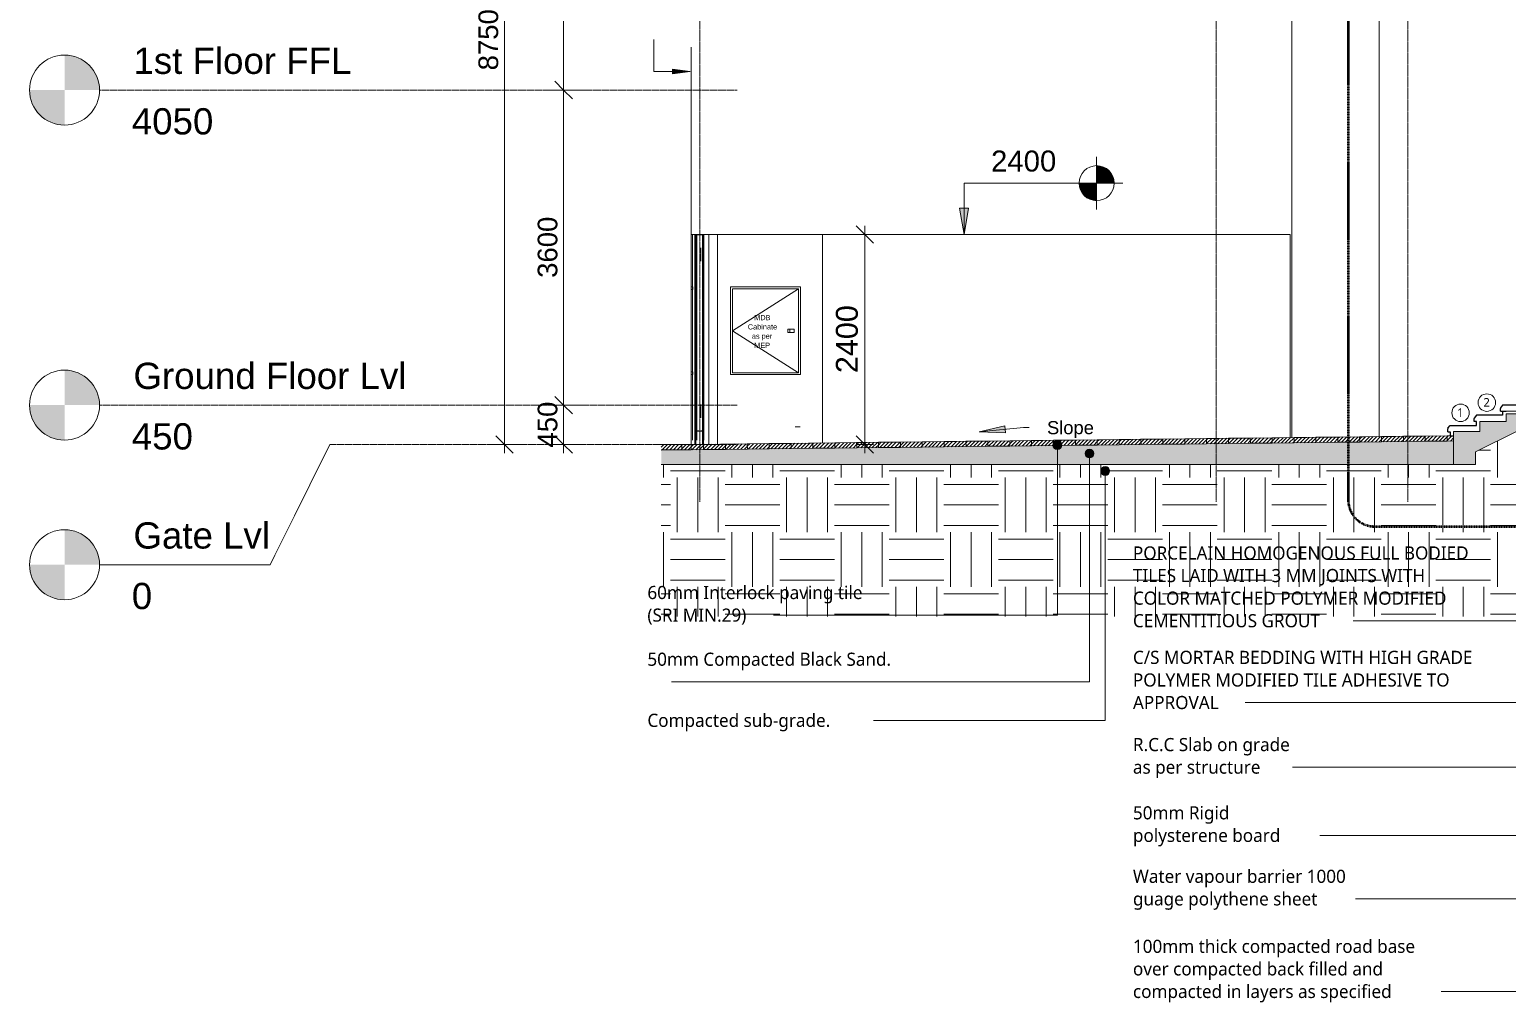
# Model space of a CAD drawing. Header units: millimetres. Extents: x -25665 to 60211, y -6376 to 13478.
# Drawn here: x -25641 to -8748, y -6376 to 4741 of the extents above; entities that cross this region are included whole.
import ezdxf

# ---------------------------------------------------------------- set-up
doc = ezdxf.new("R2010")
doc.units = ezdxf.units.MM
for name, pattern in [('Callout Boundary', [2.38125, 1.190625, -1.190625]), ('Centre', [31.75, 6.35, -4.75, 15.9, -4.75]), ('Grid Line', [22.225, 12.7, -3.175, 3.175, -3.175]), ('Hidden', [7.14375, 4.7625, -2.38125])]:
    doc.linetypes.add(name, pattern=pattern)
for name, color, linetype, lineweight in [('A-ANNO-DIMS', 211, 'Continuous', 9), ('A-ANNO-DIMS-100', 211, 'Continuous', 9), ('A-ANNO-NOTE', 131, 'Continuous', 9), ('A-ANNO-SYMB', 150, 'Continuous', 9), ('A-DETL-GENF', 92, 'Continuous', 9), ('A-DETL-HDLN', 90, 'Hidden', 9), ('A-DETL-THIN', 151, 'Continuous', 9), ('A-DOOR', 31, 'Continuous', 9), ('A-FLOR-LEVL', 51, 'Continuous', 9), ('A-GENM', 13, 'Continuous', 9), ('A-WALL', 113, 'Continuous', 9), ('G-ANNO-DIMS', 111, 'Continuous', 9), ('G-ANNO-TEXT', 231, 'Continuous', 9), ('Q-CASE', 31, 'Continuous', 9), ('S-COLS', 52, 'Hidden', 9), ('S-GRID', 1, 'Continuous', 9), ('S-STRS', 31, 'Continuous', 9)]:
    doc.layers.add(name, color=color, linetype=linetype, lineweight=lineweight)
doc.styles.add('Arial', font='arial.ttf', dxfattribs={"height": 300})
doc.styles.add('Arial_2', font='arial.ttf', dxfattribs={"height": 240})
doc.styles.add('Arial_3', font='arial.ttf', dxfattribs={"height": 225})
doc.styles.add('Arial_4', font='arial.ttf', dxfattribs={"height": 150})
doc.styles.add('Arial_7', font='arial.ttf', dxfattribs={"height": 250})
doc.styles.add('Arial_8', font='arial.ttf', dxfattribs={"height": 60})
doc.styles.add('Lucida Sans Unicode_1', font='l_10646.ttf', dxfattribs={"height": 100})
doc.styles.add('Lucida Sans Unicode_2', font='l_10646.ttf', dxfattribs={"height": 150})
doc.dimstyles.new('25', dxfattribs={"dimscale": 304.8, "dimtxt": 255.06485, "dimasz": 0.656168, "dimexe": 0.328084, "dimexo": 0.0625, "dimgap": 0.016404, "dimtad": 1, "dimdec": 0, "dimzin": 0, "dimdsep": 46, "dimtxsty": 'Arial_7', "dimblk1": 'OBLIQUE', "dimblk2": 'OBLIQUE', "dimsah": 1, "dimcen": 0.09, "dimdle": 0.328084, "dimazin": 0, "dimtfac": 1, "dimtdec": 4, "dimtix": 1, "dimtmove": 0, "dimatfit": 3, "dimfxl": 0.328084, "dimfxlon": 1, "dimtvp": 1, "dimtolj": 1, "dimtzin": 0, "dimarcsym": 2})
doc.dimstyles.new('Ele-dim-100', dxfattribs={"dimscale": 304.8, "dimtxt": 229.558365, "dimasz": 0.656168, "dimexe": 0.492126, "dimexo": 0.0625, "dimgap": 0.016404, "dimtad": 1, "dimdec": 0, "dimrnd": 5, "dimzin": 0, "dimdsep": 46, "dimtxsty": 'Arial_3', "dimblk1": 'OBLIQUE', "dimblk2": 'OBLIQUE', "dimsah": 1, "dimcen": 0.09, "dimdle": 0.328084, "dimazin": 0, "dimtfac": 1, "dimtdec": 4, "dimtix": 1, "dimtmove": 0, "dimatfit": 3, "dimfxl": 0.787402, "dimfxlon": 1, "dimtvp": 1, "dimtolj": 1, "dimtzin": 0, "dimarcsym": 2})
doc.dimstyles.new('Ele-dim-100_1', dxfattribs={"dimscale": 304.8, "dimtxt": 229.558365, "dimasz": 0.656168, "dimexe": 0.492126, "dimexo": 0.0625, "dimgap": 0.016404, "dimtad": 1, "dimdec": 0, "dimrnd": 5, "dimzin": 0, "dimdsep": 46, "dimtxsty": 'Arial_3', "dimblk1": 'OBLIQUE', "dimblk2": 'OBLIQUE', "dimsah": 1, "dimcen": 0.09, "dimdle": 0.328084, "dimazin": 0, "dimtfac": 1, "dimtdec": 4, "dimtix": 1, "dimtmove": 2, "dimatfit": 3, "dimfxl": 0.787402, "dimfxlon": 1, "dimtvp": 1, "dimtolj": 1, "dimtzin": 0, "dimarcsym": 2})
pattern_1 = [(45, (-2066.66, 4700), (-21.213203, 21.213203), [])]

# ---------------------------------------------------------------- blocks, each defined once
blk = doc.blocks.new('Generic Models 1 - Generic Models 1-685400-Section - A')
at = {"layer": 'A-GENM'}
for p in [(-10213, 90), (-10013, 8750)]:
    blk.add_line(p, (-10213, 8750), dxfattribs=at)
blk = doc.blocks.new('Double_Gate_14354 - 12_ W x 7_ H-1332395-Section - A')
at = {"layer": 'A-DOOR'}
h = blk.add_hatch(dxfattribs=at)
h.set_pattern_fill('FP_5', color=256, style=0, pattern_type=2)
h.set_pattern_definition([(45, (-2066.66, 4700), (-247.4874, 247.4874), []), (45, (-2066.66, 5075), (-247.4874, 247.4874), [])])
h.paths.add_polyline_path([(-17945, 152), (-17936, 152), (-17937, 228), (-17941, 225), (-17942, 158), (-17945, 157), (-18009, 157), (-18011, 152), (-17977, 152)])
h.paths.add_polyline_path([(-17936, 2324), (-17937, 2400), (-18012, 2399), (-18008, 2395), (-17942, 2394), (-17941, 2391), (-17940, 2327), (-17937, 2324)])
for p, q in [((-18065, 2400), (-18062, 2400)), ((-18065, 2400), (-18065, 50)), ((-18062, 50), (-18062, 2400)), ((-17969, 2248), (-17969, 2095)), ((-17943, 2095), (-17943, 2248)), ((-17941, 2328), (-17941, 225)), ((-17937, 2324), (-17936, 2324)), ((-17969, 457), (-17969, 305)), ((-17943, 305), (-17943, 457)), ((-17937, 229), (-17936, 229)), ((-18062, 50), (-18065, 50))]:
    blk.add_line(p, q, dxfattribs=at)
at = {"layer": 'A-DOOR', "lineweight": 18}
for p, q in [((-18015, 50), (-18015, 2400)), ((-18012, 2400), (-18015, 2400)), ((-18012, 50), (-18012, 2400)), ((-17936, 2400), (-18012, 2400)), ((-18012, 2399), (-18012, 2400)), ((-18008, 2395), (-17945, 2395)), ((-17941, 2328), (-17941, 2391)), ((-17936, 50), (-17936, 2400)), ((-17933, 2400), (-17936, 2400)), ((-17936, 2400), (-17936, 2324)), ((-17933, 50), (-17933, 2400)), ((-17937, 2324), (-17936, 2324)), ((-17941, 225), (-17941, 161)), ((-17937, 229), (-17936, 229)), ((-17936, 152), (-17936, 229)), ((-18015, 50), (-18012, 50)), ((-18012, 153), (-18012, 152)), ((-17936, 152), (-18012, 152)), ((-18008, 157), (-17945, 157)), ((-17936, 50), (-17933, 50))]:
    blk.add_line(p, q, dxfattribs=at)
for centre, start, end in [((-18008, 2399), 180, 270), ((-17945, 2391), 0, 90), ((-17937, 2328), 180, 270), ((-17937, 225), 90, 180), ((-18008, 153), 90, 180), ((-17945, 161), 270, 360)]:
    blk.add_arc(centre, 3.97, start, end, dxfattribs=at)
at = {"layer": 'A-DOOR'}
for points in [[(-18012, 2399), (-18012, 2399), (-18012, 2398), (-18012, 2398), (-18012, 2397), (-18012, 2397), (-18011, 2397), (-18011, 2396), (-18011, 2396), (-18011, 2396), (-18010, 2396), (-18010, 2396), (-18009, 2395), (-18009, 2395), (-18008, 2395)], [(-17941, 2328), (-17941, 2327), (-17941, 2327), (-17941, 2326), (-17940, 2326), (-17940, 2326), (-17940, 2325), (-17940, 2325), (-17939, 2325), (-17939, 2325), (-17939, 2324), (-17938, 2324), (-17938, 2324), (-17937, 2324), (-17937, 2324)], [(-17941, 225), (-17941, 225), (-17941, 225), (-17941, 226), (-17940, 227), (-17940, 227), (-17940, 227), (-17940, 227), (-17939, 228), (-17939, 228), (-17939, 228), (-17938, 228), (-17938, 229), (-17937, 229), (-17937, 229)], [(-18012, 153), (-18012, 154), (-18012, 154), (-18012, 155), (-18012, 155), (-18012, 155), (-18011, 156), (-18011, 156), (-18011, 156), (-18011, 156), (-18010, 157), (-18010, 157), (-18009, 157), (-18009, 157), (-18008, 157)]]:
    blk.add_open_spline(points, degree=3, knots=[0, 0, 0, 0, 0.166667, 0.25, 0.333333, 0.375, 0.416667, 0.5, 0.541667, 0.583333, 0.666667, 0.75, 0.833333, 1, 1, 1, 1], dxfattribs=at)
at = {"layer": 'S-COLS', "linetype": 'Continuous'}
for p, q in [((-18038, 2400), (-18015, 2400)), ((-18038, 2400), (-18038, 0)), ((-17937, 152), (-17937, 2))]:
    blk.add_line(p, q, dxfattribs=at)
at = {"layer": 'S-COLS'}
for p, q in [((-18027, 2400), (-18027, 1)), ((-18027, 2400), (-18027, 1)), ((-17949, 1), (-17949, 2400)), ((-17949, 1), (-17949, 152))]:
    blk.add_line(p, q, dxfattribs=at)
blk = doc.blocks.new('mdb - mdb-1660036-Section - A')
at = {"layer": 'Q-CASE'}
for p, q in [((-17628, 1800), (-16828, 1800)), ((-17628, 800), (-17628, 1800)), ((-16851, 1780), (-17608, 1300)), ((-17608, 1780), (-17608, 820)), ((-16851, 1780), (-17608, 1780)), ((-16851, 820), (-16851, 1780)), ((-16828, 1800), (-16828, 800)), ((-16851, 820), (-17608, 1300)), ((-16975, 1316), (-16975, 1279)), ((-16900, 1316), (-16975, 1316)), ((-16975, 1279), (-16900, 1279)), ((-16950, 1316), (-16950, 1279)), ((-16900, 1279), (-16900, 1316)), ((-16828, 800), (-17628, 800)), ((-17608, 820), (-16851, 820)), ((-16890, 200), (-16833, 200))]:
    blk.add_line(p, q, dxfattribs=at)
blk = doc.blocks.new('ONU - ONU-1657418-Section - A')
at = {"layer": 'Q-CASE'}
for p, q in [((-18078, 1770), (-18078, 1800)), ((-18078, 800), (-18078, 830))]:
    blk.add_line(p, q, dxfattribs=at)
blk = doc.blocks.new('Level - Standard-24867-Section - A')
at = {"layer": 'A-FLOR-LEVL'}
h = blk.add_hatch(color=256, dxfattribs=at)
edge = h.paths.add_edge_path()
edge.add_line((-25241, -1374), (-24841, -1374))
edge.add_arc((-25241, -1374), 400, 0, 90)
edge.add_line((-25241, -974), (-25241, -1374))
h = blk.add_hatch(color=256, dxfattribs=at)
edge = h.paths.add_edge_path()
edge.add_line((-25241, -1774), (-25241, -1374))
edge.add_line((-25241, -1374), (-25641, -1374))
edge.add_arc((-25241, -1374), 400, 180, 270)
blk.add_circle((-25241, -1374), 400, dxfattribs=at)
blk = doc.blocks.new('Spot Elevations - Standard-23738-Section - A')
at = {"layer": 'G-ANNO-DIMS'}
h = blk.add_hatch(color=256, dxfattribs=at)
edge = h.paths.add_edge_path()
edge.add_line((-13444, 2986), (-13244, 2986))
edge.add_arc((-13444, 2986), 200, 0, 90)
edge.add_line((-13444, 3186), (-13444, 2986))
h = blk.add_hatch(color=256, dxfattribs=at)
edge = h.paths.add_edge_path()
edge.add_line((-13444, 2986), (-13644, 2986))
edge.add_arc((-13444, 2986), 200, 180, 270)
edge.add_line((-13444, 2786), (-13444, 2986))
for p, q in [((-13444, 2686), (-13444, 3286)), ((-13144, 2986), (-14844, 2986))]:
    blk.add_line(p, q, dxfattribs=at)
blk.add_circle((-13444, 2986), 200, dxfattribs=at)
blk = doc.blocks.new('DIMBLOCK2-Section - A')
at = {"layer": 'A-ANNO-DIMS-100', "transparency": 16777216}
for p, q in [((-19536, 7550), (-19636, 7650)), ((-19296, 7550), (-19686, 7550)), ((-19536, 7550), (-19536, 4050)), ((-19536, 7550), (-19436, 7450)), ((-19536, 7550), (-19296, 7550)), ((-19536, 4050), (-19636, 4150)), ((-19296, 4050), (-19686, 4050)), ((-19536, 4050), (-19436, 3950)), ((-19536, 4050), (-19296, 4050))]:
    blk.add_line(p, q, dxfattribs=at)
at = {"layer": 'A-ANNO-DIMS-100', "color": 0, "transparency": 16777216, "insert": (-19833, 5454), "char_height": 225, "width": 830.65, "attachment_point": 1, "rotation": 90, "line_spacing_factor": 0.941778, "style": 'Arial_3'}
blk.add_mtext('3500', dxfattribs=at)
blk = doc.blocks.new('_Oblique')
at = {"color": 0, "linetype": 'ByBlock', "lineweight": -2}
blk.add_line((-0.5, -0.5), (0.5, 0.5), dxfattribs=at)
blk = doc.blocks.new('DIMBLOCK3-Section - A')
at = {"layer": 'A-ANNO-DIMS-100', "transparency": 16777216}
for p, q in [((-19536, 4050), (-19636, 4150)), ((-19296, 4050), (-19686, 4050)), ((-19536, 4050), (-19536, 450)), ((-19536, 4050), (-19436, 3950)), ((-19536, 4050), (-19296, 4050)), ((-19536, 450), (-19636, 550)), ((-19296, 450), (-19686, 450)), ((-19536, 450), (-19436, 350)), ((-19536, 450), (-19296, 450))]:
    blk.add_line(p, q, dxfattribs=at)
at = {"layer": 'A-ANNO-DIMS-100', "color": 0, "transparency": 16777216, "insert": (-19833, 1904), "char_height": 225, "width": 830.65, "attachment_point": 1, "rotation": 90, "line_spacing_factor": 0.941778, "style": 'Arial_3'}
blk.add_mtext('3600', dxfattribs=at)
blk = doc.blocks.new('DIMBLOCK4-Section - A')
at = {"layer": 'A-ANNO-DIMS-100', "transparency": 16777216}
for p, q in [((-19536, 450), (-19636, 550)), ((-19296, 450), (-19686, 450)), ((-19536, 450), (-19536, -100)), ((-19536, 450), (-19436, 350)), ((-19536, 450), (-19296, 450)), ((-19296, 0), (-19686, 0)), ((-19536, 0), (-19636, 100)), ((-19536, 0), (-19436, -100)), ((-19536, 0), (-19296, 0))]:
    blk.add_line(p, q, dxfattribs=at)
at = {"layer": 'A-ANNO-DIMS-100', "color": 0, "transparency": 16777216, "insert": (-19833, -35), "char_height": 225, "width": 622.99, "attachment_point": 1, "rotation": 90, "line_spacing_factor": 0.941778, "style": 'Arial_3'}
blk.add_mtext('450', dxfattribs=at)
blk = doc.blocks.new('DIMBLOCK5-Section - A')
at = {"layer": 'A-ANNO-DIMS-100', "transparency": 16777216}
for p, q in [((-20213, 8750), (-20313, 8850)), ((-20213, 8850), (-20213, -100)), ((-19973, 8750), (-20363, 8750)), ((-20213, 8750), (-20113, 8650)), ((-20213, 8750), (-19973, 8750)), ((-19973, 0), (-20363, 0)), ((-20213, 0), (-20313, 100)), ((-20213, 0), (-20113, -100)), ((-20213, 0), (-19973, 0))]:
    blk.add_line(p, q, dxfattribs=at)
at = {"layer": 'A-ANNO-DIMS-100', "color": 0, "transparency": 16777216, "insert": (-20510, 4275), "char_height": 225, "width": 830.65, "attachment_point": 1, "rotation": 90, "line_spacing_factor": 0.941778, "style": 'Arial_3'}
blk.add_mtext('8750', dxfattribs=at)
blk = doc.blocks.new('step-numbering - External finishes-tag-1023582-Section - A')
at = {"layer": 'A-ANNO-NOTE'}
blk.add_circle((-9284, 362), 100, dxfattribs=at)
blk = doc.blocks.new('DIMBLOCK35-Section - A')
at = {"layer": 'A-ANNO-DIMS-100', "transparency": 16777216}
for p, q in [((-16094, 2400), (-16194, 2500)), ((-15994, 2400), (-16194, 2400)), ((-16094, 2500), (-16094, -100)), ((-16094, 2400), (-15994, 2300)), ((-16094, 2400), (-15994, 2400)), ((-16094, 0), (-16194, 100)), ((-15994, 0), (-16194, 0)), ((-16094, 0), (-15994, -100)), ((-16094, 0), (-15994, 0))]:
    blk.add_line(p, q, dxfattribs=at)
at = {"layer": 'A-ANNO-DIMS-100', "color": 0, "transparency": 16777216, "insert": (-16424, 815), "char_height": 250, "width": 922.94, "attachment_point": 1, "rotation": 90, "line_spacing_factor": 0.941778, "style": 'Arial_7'}
blk.add_mtext('2400', dxfattribs=at)

msp = doc.modelspace()

# ---------------------------------------------------------------- hatches: boundary and pattern name
at = {"layer": 'A-DETL-GENF'}
msp.add_hatch(color=253, dxfattribs=at).paths.add_polyline_path([(-7027.8, -250), (-6777.8, -250), (-6777.8, 200), (-2362.8, 200), (-2362.8, -250), (-2162.8, -250), (-2162.8, 200), (1922.2, 200), (1922.2, -250), (2122.2, -250), (2122.2, 200), (4772.2, 200), (4772.2, -250), (5022.2, -250), (5022.2, 350), (-8763.1, 350), (-8763.1, 263.3), (-9063.1, 262.5), (-9063.1, 146.7), (-9363.1, 145.8), (-9363.1, -230), (-9113.1, -230), (-9113.1, -84.8), (-8543.6, 200), (-7027.8, 200), (-7027.8, -230)])
h = msp.add_hatch(dxfattribs=at)
h.set_pattern_fill('FP_18', color=253, style=0, pattern_type=2)
h.set_pattern_definition([(0, (-2066.66, 4700), (625, 625), [625, -625]), (0, (-2066.66, 4934.4), (625, 625), [625, -625]), (0, (-2066.66, 5168.75), (625, 625), [625, -625]), (90, (-1988.54, 5246.9), (-625, 625), [625, -625]), (90, (-1754.16, 5246.9), (-625, 625), [625, -625]), (90, (-1519.8, 5246.9), (-625, 625), [625, -625])])
h.paths.add_polyline_path([(-18420.8, -1964.6), (14072.6, -1964.6), (14072.6, 71.5), (13122.2, 71.5), (13122.2, -234.1), (13047.2, -234.1), (13047.2, -282.7), (13018.1, -234.1), (12922.2, -234.1), (12922.1, 150), (9972.2, 150), (9972.2, 50), (9992.2, 50), (9992.2, -100), (9572.2, -100), (9572.2, 70), (5022.2, 70), (5022.2, -250), (4772.2, -250), (4772.2, 150), (3772.2, 150), (3772.2, 200), (2122.2, 200), (2122.2, -250), (1922.2, -250), (1922.2, 200), (-2162.8, 200), (-2162.8, -250), (-2362.8, -250), (-2362.8, 200), (-6777.8, 200), (-6777.8, -250), (-7027.8, -250), (-7027.8, 150), (-8643.6, 150), (-9113.1, -84.8), (-9113.1, -230), (-18420.8, -230), (-18420.8, -434.3)])
h = msp.add_hatch(dxfattribs=at)
h.set_pattern_fill('FP_13', style=0, pattern_type=2)
h.set_pattern_definition([(0, (-2066.66, 4700), (121.92, 30.48), [10.058, -81.382, 10.058, -81.382, -487.68]), (0, (-2066.66, 4700), (121.92, 30.48), [-182.88, 10.058, -172.822, 10.058, -81.382, -213.36]), (0, (-2066.66, 4700), (121.92, 30.48), [-457.2, 10.058, -50.902, 10.058, -142.342]), (120, (-2020.94, 4715.24), (-87.356454, 90.345817), [10.058, -81.382, 10.058, -81.382, -487.68]), (120, (-2020.94, 4715.24), (-87.356454, 90.345817), [-182.88, 10.058, -172.822, 10.058, -81.382, -213.36]), (120, (-2020.94, 4715.24), (-87.356454, 90.345817), [-457.2, 10.058, -50.902, 10.058, -142.342]), (240, (-2005.7, 4776.2), (-34.563546, -120.825817), [10.058, -81.382, 10.058, -81.382, -487.68]), (240, (-2005.7, 4776.2), (-34.563546, -120.825817), [-182.88, 10.058, -172.822, 10.058, -81.382, -213.36]), (240, (-2005.7, 4776.2), (-34.563546, -120.825817), [-457.2, 10.058, -50.902, 10.058, -142.342])])
h.paths.add_polyline_path([(-16727.8, -230), (-9363.1, -230), (-9363.1, 40), (-18420.8, -63.9), (-18420.8, -230), (-17405.4, -230)])
at = {"layer": 'A-DETL-GENF', "lineweight": 18}
h = msp.add_hatch(dxfattribs=at)
h.set_pattern_fill('FP_14', color=250, style=0, pattern_type=2)
h.set_pattern_definition(pattern_1)
h.paths.add_polyline_path([(-18420.8, -60), (-18187.1, -60), (-18187.1, 0), (-18420.8, 0), (-18420.8, -51.7)])
h = msp.add_hatch(dxfattribs=at)
h.set_pattern_fill('FP_14', color=250, style=0, pattern_type=2)
h.set_pattern_definition(pattern_1)
h.paths.add_polyline_path([(-18077.8, -60), (-18077.8, 0), (-18187.1, 0), (-18187.1, -60)])
h = msp.add_hatch(dxfattribs=at)
h.set_pattern_fill('FP_14', color=250, style=0, pattern_type=2)
h.set_pattern_definition(pattern_1)
h.paths.add_polyline_path([(-18077.1, -60), (-17936.4, -58.4), (-17937.1, 1.6), (-18077.8, 0), (-18077.2, -51.7)])
h = msp.add_hatch(dxfattribs=at)
h.set_pattern_fill('FP_14', color=250, style=0, pattern_type=2)
h.set_pattern_definition(pattern_1)
h.paths.add_polyline_path([(-17936.4, -58.4), (-17686.5, -55.5), (-17687.1, 4.5), (-17937.1, 1.6), (-17936.5, -51.7)])
h = msp.add_hatch(dxfattribs=at)
h.set_pattern_fill('FP_14', color=250, style=0, pattern_type=2)
h.set_pattern_definition(pattern_1)
h.paths.add_polyline_path([(-17686.5, -55.5), (-17436.5, -52.6), (-17437.2, 7.4), (-17687.1, 4.5), (-17687.1, 0)])
h = msp.add_hatch(dxfattribs=at)
h.set_pattern_fill('FP_14', color=250, style=0, pattern_type=2)
h.set_pattern_definition(pattern_1)
h.paths.add_polyline_path([(-17436.5, -52.6), (-17186.5, -49.8), (-17187.2, 10.2), (-17437.2, 7.4), (-17437.1, 0)])
h = msp.add_hatch(dxfattribs=at)
h.set_pattern_fill('FP_14', color=250, style=0, pattern_type=2)
h.set_pattern_definition(pattern_1)
h.paths.add_polyline_path([(-17186.5, -49.8), (-16936.5, -46.9), (-16937.2, 13.1), (-17187.2, 10.2), (-17187.1, 0)])
h = msp.add_hatch(dxfattribs=at)
h.set_pattern_fill('FP_14', color=250, style=0, pattern_type=2)
h.set_pattern_definition(pattern_1)
h.paths.add_polyline_path([(-16936.5, -46.9), (-16686.5, -44), (-16687.2, 16), (-16937.2, 13.1), (-16937, 0)])
h = msp.add_hatch(dxfattribs=at)
h.set_pattern_fill('FP_14', color=250, style=0, pattern_type=2)
h.set_pattern_definition(pattern_1)
h.paths.add_polyline_path([(-16686.5, -44), (-16436.5, -41.2), (-16437.2, 18.8), (-16687.2, 16), (-16687, 0)])
h = msp.add_hatch(dxfattribs=at)
h.set_pattern_fill('FP_14', color=250, style=0, pattern_type=2)
h.set_pattern_definition(pattern_1)
h.paths.add_polyline_path([(-16436.5, -41.2), (-16186.5, -38.3), (-16187.2, 21.7), (-16437.2, 18.8), (-16437, 0)])
h = msp.add_hatch(dxfattribs=at)
h.set_pattern_fill('FP_14', color=250, style=0, pattern_type=2)
h.set_pattern_definition(pattern_1)
h.paths.add_polyline_path([(-16186.5, -38.3), (-15936.6, -35.4), (-15937.3, 24.6), (-16187.2, 21.7), (-16187, 0)])
h = msp.add_hatch(dxfattribs=at)
h.set_pattern_fill('FP_14', color=250, style=0, pattern_type=2)
h.set_pattern_definition(pattern_1)
h.paths.add_polyline_path([(-15936.6, -35.4), (-15686.6, -32.6), (-15687.3, 27.4), (-15937.3, 24.6), (-15937, 0)])
h = msp.add_hatch(dxfattribs=at)
h.set_pattern_fill('FP_14', color=250, style=0, pattern_type=2)
h.set_pattern_definition(pattern_1)
h.paths.add_polyline_path([(-15686.6, -32.6), (-15436.6, -29.7), (-15437.3, 30.3), (-15687.3, 27.4), (-15687, 0)])
h = msp.add_hatch(dxfattribs=at)
h.set_pattern_fill('FP_14', color=250, style=0, pattern_type=2)
h.set_pattern_definition(pattern_1)
h.paths.add_polyline_path([(-15436.6, -29.7), (-15186.6, -26.8), (-15187.3, 33.2), (-15437.3, 30.3), (-15436.9, 0)])
h = msp.add_hatch(dxfattribs=at)
h.set_pattern_fill('FP_14', color=250, style=0, pattern_type=2)
h.set_pattern_definition(pattern_1)
h.paths.add_polyline_path([(-15186.6, -26.8), (-14936.6, -24), (-14937.3, 36), (-15187.3, 33.2), (-15186.9, 0)])
h = msp.add_hatch(dxfattribs=at)
h.set_pattern_fill('FP_14', color=250, style=0, pattern_type=2)
h.set_pattern_definition(pattern_1)
h.paths.add_polyline_path([(-14936.6, -24), (-14686.6, -21.1), (-14687.3, 38.9), (-14937.3, 36), (-14936.9, 0)])
h = msp.add_hatch(dxfattribs=at)
h.set_pattern_fill('FP_14', color=250, style=0, pattern_type=2)
h.set_pattern_definition(pattern_1)
h.paths.add_polyline_path([(-14686.6, -21.1), (-14436.7, -18.2), (-14437.4, 41.8), (-14687.3, 38.9), (-14686.9, 0)])
h = msp.add_hatch(dxfattribs=at)
h.set_pattern_fill('FP_14', color=250, style=0, pattern_type=2)
h.set_pattern_definition(pattern_1)
h.paths.add_polyline_path([(-14436.7, -18.2), (-14186.7, -15.4), (-14187.4, 44.6), (-14437.4, 41.8), (-14436.9, 0)])
h = msp.add_hatch(dxfattribs=at)
h.set_pattern_fill('FP_14', color=250, style=0, pattern_type=2)
h.set_pattern_definition(pattern_1)
h.paths.add_polyline_path([(-14186.7, -15.4), (-13936.7, -12.5), (-13937.4, 47.5), (-14187.4, 44.6), (-14186.9, 0)])
h = msp.add_hatch(dxfattribs=at)
h.set_pattern_fill('FP_14', color=250, style=0, pattern_type=2)
h.set_pattern_definition(pattern_1)
h.paths.add_polyline_path([(-13936.7, -12.5), (-13686.7, -9.6), (-13687.4, 50.4), (-13937.4, 47.5), (-13936.8, 0)])
h = msp.add_hatch(dxfattribs=at)
h.set_pattern_fill('FP_14', color=250, style=0, pattern_type=2)
h.set_pattern_definition(pattern_1)
h.paths.add_polyline_path([(-13686.7, -9.6), (-13436.7, -6.7), (-13437.4, 53.2), (-13687.4, 50.4), (-13686.8, 0)])
h = msp.add_hatch(dxfattribs=at)
h.set_pattern_fill('FP_14', color=250, style=0, pattern_type=2)
h.set_pattern_definition(pattern_1)
h.paths.add_polyline_path([(-13436.7, -6.7), (-13186.7, -3.9), (-13187.4, 56.1), (-13437.4, 53.2), (-13436.8, 0)])
h = msp.add_hatch(dxfattribs=at)
h.set_pattern_fill('FP_14', color=250, style=0, pattern_type=2)
h.set_pattern_definition(pattern_1)
h.paths.add_polyline_path([(-13186.7, -3.9), (-12936.8, 0), (-12937.5, 59), (-13187.4, 56.1), (-13186.8, 0)])
h = msp.add_hatch(dxfattribs=at)
h.set_pattern_fill('FP_14', color=250, style=0, pattern_type=2)
h.set_pattern_definition(pattern_1)
h.paths.add_polyline_path([(-12936.8, -1), (-12686.8, 1.9), (-12687.5, 61.9), (-12937.5, 59), (-12936.8, 0)])
h = msp.add_hatch(dxfattribs=at)
h.set_pattern_fill('FP_14', color=250, style=0, pattern_type=2)
h.set_pattern_definition(pattern_1)
h.paths.add_polyline_path([(-12686.8, 1.9), (-12436.8, 4.7), (-12437.5, 64.7), (-12687.5, 61.9), (-12687.2, 40)])
h = msp.add_hatch(dxfattribs=at)
h.set_pattern_fill('FP_14', color=250, style=0, pattern_type=2)
h.set_pattern_definition(pattern_1)
h.paths.add_polyline_path([(-12436.8, 4.7), (-12186.8, 7.6), (-12187.5, 67.6), (-12437.5, 64.7), (-12437.2, 40)])
h = msp.add_hatch(dxfattribs=at)
h.set_pattern_fill('FP_14', color=250, style=0, pattern_type=2)
h.set_pattern_definition(pattern_1)
h.paths.add_polyline_path([(-12186.8, 7.6), (-11936.8, 10.5), (-11937.5, 70.5), (-12187.5, 67.6), (-12187.2, 40)])
h = msp.add_hatch(dxfattribs=at)
h.set_pattern_fill('FP_14', color=250, style=0, pattern_type=2)
h.set_pattern_definition(pattern_1)
h.paths.add_polyline_path([(-11936.8, 10.5), (-11686.8, 13.3), (-11687.5, 73.3), (-11937.5, 70.5), (-11937.2, 40)])
h = msp.add_hatch(dxfattribs=at)
h.set_pattern_fill('FP_14', color=250, style=0, pattern_type=2)
h.set_pattern_definition(pattern_1)
h.paths.add_polyline_path([(-11686.8, 13.3), (-11436.9, 16.2), (-11437.6, 76.2), (-11687.5, 73.3), (-11687.2, 40)])
h = msp.add_hatch(dxfattribs=at)
h.set_pattern_fill('FP_14', color=250, style=0, pattern_type=2)
h.set_pattern_definition(pattern_1)
h.paths.add_polyline_path([(-11436.9, 16.2), (-11186.9, 19.1), (-11187.6, 79.1), (-11437.6, 76.2), (-11437.1, 40)])
h = msp.add_hatch(dxfattribs=at)
h.set_pattern_fill('FP_14', color=250, style=0, pattern_type=2)
h.set_pattern_definition(pattern_1)
h.paths.add_polyline_path([(-11186.9, 19.1), (-10936.9, 21.9), (-10937.6, 81.9), (-11187.6, 79.1), (-11187.1, 40)])
h = msp.add_hatch(dxfattribs=at)
h.set_pattern_fill('FP_14', color=250, style=0, pattern_type=2)
h.set_pattern_definition(pattern_1)
h.paths.add_polyline_path([(-10936.9, 21.9), (-10686.9, 24.8), (-10687.6, 84.8), (-10937.6, 81.9), (-10937.1, 40)])
h = msp.add_hatch(dxfattribs=at)
h.set_pattern_fill('FP_14', color=250, style=0, pattern_type=2)
h.set_pattern_definition(pattern_1)
h.paths.add_polyline_path([(-10686.9, 24.8), (-10436.9, 27.7), (-10437.6, 87.7), (-10687.6, 84.8), (-10687.1, 40)])
h = msp.add_hatch(dxfattribs=at)
h.set_pattern_fill('FP_14', color=250, style=0, pattern_type=2)
h.set_pattern_definition(pattern_1)
h.paths.add_polyline_path([(-10436.9, 27.7), (-10186.9, 30.5), (-10187.6, 90.5), (-10437.6, 87.7), (-10437.1, 40)])
h = msp.add_hatch(dxfattribs=at)
h.set_pattern_fill('FP_14', color=250, style=0, pattern_type=2)
h.set_pattern_definition(pattern_1)
h.paths.add_polyline_path([(-10186.9, 30.5), (-9937, 33.4), (-9937.6, 93.4), (-10187.6, 90.5), (-10187.1, 40)])
h = msp.add_hatch(dxfattribs=at)
h.set_pattern_fill('FP_14', color=250, style=0, pattern_type=2)
h.set_pattern_definition(pattern_1)
h.paths.add_polyline_path([(-9937, 33.4), (-9687, 36.3), (-9687.7, 96.3), (-9937.6, 93.4), (-9937, 40)])
h = msp.add_hatch(dxfattribs=at)
h.set_pattern_fill('FP_14', color=250, style=0, pattern_type=2)
h.set_pattern_definition(pattern_1)
h.paths.add_polyline_path([(-9687, 36.3), (-9437, 40), (-9437.7, 99.1), (-9687.7, 96.3), (-9687, 40)])
h = msp.add_hatch(dxfattribs=at)
h.set_pattern_fill('FP_14', color=250, style=0, pattern_type=2)
h.set_pattern_definition(pattern_1)
h.paths.add_polyline_path([(-9437, 39.1), (-9363.1, 40), (-9363.7, 100), (-9437.7, 99.1), (-9437, 40)])
at = {"layer": 'G-ANNO-DIMS'}
msp.add_hatch(color=256, dxfattribs=at).paths.add_polyline_path([(-14960, 2400), (-14907.1, 2700), (-15012.9, 2700)])
at = {"layer": 'G-ANNO-TEXT'}
for points in [[(-18090.3, 4262.6), (-18290.3, 4288.9), (-18290.3, 4236.2)], [(-14786.9, 143), (-14484.5, 132.7), (-14492.1, 211.3)]]:
    msp.add_hatch(color=7, dxfattribs=at).paths.add_polyline_path(points)
h = msp.add_hatch(color=7, dxfattribs=at)
edge = h.paths.add_edge_path()
edge.add_arc((-13893, -6.1), 50, 0, 360)
h = msp.add_hatch(color=7, dxfattribs=at)
edge = h.paths.add_edge_path()
edge.add_arc((-13524.7, -104), 50, 0, 360)
h = msp.add_hatch(color=7, dxfattribs=at)
edge = h.paths.add_edge_path()
edge.add_arc((-13345.4, -302.9), 50, 0, 360)

# ---------------------------------------------------------------- linework, layer by layer
at = {"layer": 'A-ANNO-SYMB', "linetype": 'Callout Boundary', "lineweight": 50}
for p, q in [((-10567.7, 8763.1), (-10567.7, -636.1)), ((-10267.7, -936.1), (-6066, -936.1))]:
    msp.add_line(p, q, dxfattribs=at)
msp.add_arc((-10267.7, -636.1), 300, 180, 270, dxfattribs=at)
at = {"layer": 'A-DETL-HDLN'}
msp.add_line((-18077.8, 1942.4), (-18077.8, 4542.4), dxfattribs=at)
at = {"layer": 'A-DETL-THIN'}
for p, q in [((-7027.8, 380), (-8763.1, 380)), ((-8763.1, 350), (-8763.1, 263.3)), ((-8763.1, 350), (-7027.8, 350)), ((-8763.1, 263.3), (-9063.1, 263.3)), ((-9063.1, 263.3), (-9063.1, 146.7)), ((-18187.1, 0), (-18420.8, 0)), ((-18187.1, 0), (-18187.1, -60)), ((-18077.8, 0), (-18187.1, 0)), ((-9363.1, 100), (-18077.8, 0)), ((-17937.1, 1.6), (-18077.8, 0)), ((-18077.8, -60), (-18077.8, 0)), ((-18077.8, 0), (-18077.1, -60)), ((-17687.1, 4.5), (-17937.1, 1.6)), ((-17936.4, -58.4), (-17937.1, 1.6)), ((-17437.2, 7.4), (-17687.1, 4.5)), ((-17687.1, 4.5), (-17686.5, -55.5)), ((-17187.2, 10.2), (-17437.2, 7.4)), ((-17436.5, -52.6), (-17437.2, 7.4)), ((-16937.2, 13.1), (-17187.2, 10.2)), ((-17187.2, 10.2), (-17186.5, -49.8)), ((-16687.2, 16), (-16937.2, 13.1)), ((-16936.5, -46.9), (-16937.2, 13.1)), ((-16437.2, 18.8), (-16687.2, 16)), ((-16687.2, 16), (-16686.5, -44)), ((-16187.2, 21.7), (-16437.2, 18.8)), ((-16436.5, -41.2), (-16437.2, 18.8)), ((-15937.3, 24.6), (-16187.2, 21.7)), ((-16187.2, 21.7), (-16186.5, -38.3)), ((-15687.3, 27.4), (-15937.3, 24.6)), ((-15936.6, -35.4), (-15937.3, 24.6)), ((-15437.3, 30.3), (-15687.3, 27.4)), ((-15687.3, 27.4), (-15686.6, -32.6)), ((-15187.3, 33.2), (-15437.3, 30.3)), ((-15436.6, -29.7), (-15437.3, 30.3)), ((-14937.3, 36), (-15187.3, 33.2)), ((-15187.3, 33.2), (-15186.6, -26.8)), ((-14687.3, 38.9), (-14937.3, 36)), ((-14936.6, -24), (-14937.3, 36)), ((-14437.4, 41.8), (-14687.3, 38.9)), ((-14687.3, 38.9), (-14686.6, -21.1)), ((-14187.4, 44.6), (-14437.4, 41.8)), ((-14437.4, 41.8), (-14436.7, -18.2)), ((-13937.4, 47.5), (-14187.4, 44.6)), ((-14187.4, 44.6), (-14186.7, -15.4)), ((-13687.4, 50.4), (-13937.4, 47.5)), ((-13937.4, 47.5), (-13936.7, -12.5)), ((-13437.4, 53.2), (-13687.4, 50.4)), ((-13687.4, 50.4), (-13686.7, -9.6)), ((-13187.4, 56.1), (-13437.4, 53.2)), ((-13437.4, 53.2), (-13436.7, -6.7)), ((-12937.5, 59), (-13187.4, 56.1)), ((-13187.4, 56.1), (-13186.7, -3.9)), ((-12687.5, 61.9), (-12937.5, 59)), ((-12937.5, 59), (-12936.8, -1)), ((-12936.8, -1), (-12686.8, 1.9)), ((-12437.5, 64.7), (-12687.5, 61.9)), ((-12687.5, 61.9), (-12686.8, 1.9)), ((-12686.8, 1.9), (-12436.8, 4.7)), ((-12187.5, 67.6), (-12437.5, 64.7)), ((-12437.5, 64.7), (-12436.8, 4.7)), ((-12436.8, 4.7), (-12186.8, 7.6)), ((-11937.5, 70.5), (-12187.5, 67.6)), ((-12187.5, 67.6), (-12186.8, 7.6)), ((-12186.8, 7.6), (-11936.8, 10.5)), ((-11687.5, 73.3), (-11937.5, 70.5)), ((-11937.5, 70.5), (-11936.8, 10.5)), ((-11936.8, 10.5), (-11686.8, 13.3)), ((-11437.6, 76.2), (-11687.5, 73.3)), ((-11687.5, 73.3), (-11686.8, 13.3)), ((-11686.8, 13.3), (-11436.9, 16.2)), ((-11187.6, 79.1), (-11437.6, 76.2)), ((-11437.6, 76.2), (-11436.9, 16.2)), ((-11436.9, 16.2), (-11186.9, 19.1)), ((-10937.6, 81.9), (-11187.6, 79.1)), ((-11187.6, 79.1), (-11186.9, 19.1)), ((-11186.9, 19.1), (-10936.9, 21.9)), ((-10687.6, 84.8), (-10937.6, 81.9)), ((-10937.6, 81.9), (-10936.9, 21.9)), ((-10936.9, 21.9), (-10686.9, 24.8)), ((-10437.6, 87.7), (-10687.6, 84.8)), ((-10687.6, 84.8), (-10686.9, 24.8)), ((-10686.9, 24.8), (-10436.9, 27.7)), ((-10187.6, 90.5), (-10437.6, 87.7)), ((-10437.6, 87.7), (-10436.9, 27.7)), ((-10436.9, 27.7), (-10186.9, 30.5)), ((-9937.6, 93.4), (-10187.6, 90.5)), ((-10187.6, 90.5), (-10186.9, 30.5)), ((-10186.9, 30.5), (-9937, 33.4)), ((-9687.7, 96.3), (-9937.6, 93.4)), ((-9937.6, 93.4), (-9937, 33.4)), ((-9937, 33.4), (-9687, 36.3)), ((-9437.7, 99.1), (-9687.7, 96.3)), ((-9687.7, 96.3), (-9687, 36.3)), ((-9687, 36.3), (-9437, 39.1)), ((-9363.7, 100), (-9437.7, 99.1)), ((-9437.7, 99.1), (-9437, 39.1)), ((-9437, 39.1), (-9363.1, 40)), ((-9363.1, 50), (-9363.7, 100)), ((-9063.1, 146.7), (-9363.1, 146.7)), ((-9363.1, 146.7), (-9363.1, -230)), ((-8643.6, 150), (-9113.1, -84.8)), ((-18420.8, -63.9), (-18077.1, -60)), ((-18420.8, -60), (-18187.1, -60)), ((-18187.1, -60), (-18077.8, -60)), ((-18077.1, -60), (-17936.4, -58.4)), ((-17936.4, -58.4), (-17686.5, -55.5)), ((-17686.5, -55.5), (-17436.5, -52.6)), ((-17436.5, -52.6), (-17186.5, -49.8)), ((-17186.5, -49.8), (-16936.5, -46.9)), ((-16936.5, -46.9), (-16686.5, -44)), ((-16686.5, -44), (-16436.5, -41.2)), ((-16436.5, -41.2), (-16186.5, -38.3)), ((-16186.5, -38.3), (-15936.6, -35.4)), ((-15936.6, -35.4), (-15686.6, -32.6)), ((-15686.6, -32.6), (-15436.6, -29.7)), ((-15436.6, -29.7), (-15186.6, -26.8)), ((-15186.6, -26.8), (-14936.6, -24)), ((-14936.6, -24), (-14686.6, -21.1)), ((-14686.6, -21.1), (-14436.7, -18.2)), ((-14436.7, -18.2), (-14186.7, -15.4)), ((-14186.7, -15.4), (-13936.7, -12.5)), ((-13936.7, -12.5), (-13686.7, -9.6)), ((-13686.7, -9.6), (-13436.7, -6.7)), ((-13436.7, -6.7), (-13186.7, -3.9)), ((-13186.7, -3.9), (-12936.8, -1)), ((-9113.1, -84.8), (-9113.1, -230)), ((-9113.1, -230), (-18420.8, -230))]:
    msp.add_line(p, q, dxfattribs=at)
at = {"layer": 'A-FLOR-LEVL', "linetype": 'Centre'}
for p, q in [((-17553.6, 4050), (-24840.8, 4050)), ((-24840.8, 450), (-17553.6, 450)), ((-22208.1, 0), (-17553.6, 0))]:
    msp.add_line(p, q, dxfattribs=at)
at = {"layer": 'A-FLOR-LEVL'}
msp.add_line((-22892.3, -1373.8), (-24840.8, -1373.8), dxfattribs=at)
at = {"layer": 'A-WALL'}
for p, q in [((-11212.8, 9350), (-11212.8, 78.8)), ((-18077.8, 1800), (-18077.8, 2400)), ((-18077.8, 2400), (-18065.5, 2400)), ((-18062.3, 2400), (-18038.5, 2400)), ((-11232.8, 2400), (-17932.9, 2400)), ((-17877.8, 2400), (-17877.8, 2.3)), ((-17777.8, 2400), (-17777.8, 3.4)), ((-16577.8, 17.2), (-16577.8, 2400)), ((-11232.8, 78.5), (-11232.8, 2400)), ((-18077.8, 1800), (-18065.5, 1800)), ((-18077.8, 830), (-18077.8, 1770)), ((-18065.5, 1770), (-18077.8, 1770)), ((-18062.3, 1800), (-18057.8, 1800)), ((-18057.8, 1770), (-18062.3, 1770)), ((-18057.8, 1800), (-18057.8, 1770)), ((-18077.8, 830), (-18065.5, 830)), ((-18077.8, 0), (-18077.8, 800)), ((-18065.5, 800), (-18077.8, 800)), ((-18062.3, 830), (-18057.8, 830)), ((-18057.8, 800), (-18062.3, 800)), ((-18057.8, 830), (-18057.8, 800))]:
    msp.add_line(p, q, dxfattribs=at)
at = {"layer": 'G-ANNO-DIMS'}
for p, q in [((-14960, 2986.1), (-13643.8, 2986.1)), ((-14960, 2400), (-14960, 2986.1)), ((-14907.1, 2700), (-15012.9, 2700)), ((-15012.9, 2700), (-14960, 2400)), ((-14960, 2400), (-14907.1, 2700))]:
    msp.add_line(p, q, dxfattribs=at)
at = {"layer": 'G-ANNO-TEXT', "color": 7}
for p, q in [((-18504.5, 4262.6), (-18504.5, 4628.1)), ((-18090.3, 4262.6), (-18504.5, 4262.6)), ((-18090.3, 4262.6), (-18290.3, 4288.9)), ((-18290.3, 4288.9), (-18290.3, 4236.2)), ((-18290.3, 4236.2), (-18090.3, 4262.6)), ((-14492.1, 211.3), (-14786.9, 143)), ((-14786.9, 143), (-14278.1, 192.4)), ((-14484.5, 132.7), (-14492.1, 211.3)), ((-14278.1, 192.4), (-14214.3, 192.4)), ((-14786.9, 143), (-14484.5, 132.7)), ((-13893, -6.1), (-13893, -1949.5)), ((-13524.7, -104), (-13524.7, -2711.7)), ((-13345.4, -302.9), (-13345.4, -3152.2)), ((-15224, -1949.5), (-17138.7, -1949.5)), ((-13893, -1949.5), (-15224, -1949.5)), ((-8654.2, -2013.8), (-10510.6, -2013.8)), ((-13863.4, -2711.7), (-18302.9, -2711.7)), ((-13524.7, -2711.7), (-13863.4, -2711.7)), ((-8313.5, -2948.7), (-11747.6, -2948.7)), ((-15615, -3152.2), (-15994.4, -3152.2)), ((-13345.4, -3152.2), (-15615, -3152.2)), ((-10593.5, -3687), (-11205.2, -3687)), ((-7795.5, -3687), (-10593.5, -3687)), ((-10882.5, -4467), (-10894.3, -4467)), ((-7616.3, -4467), (-10882.5, -4467)), ((-9669.3, -5192.4), (-10484.2, -5192.4)), ((-7298.5, -5192.4), (-9669.3, -5192.4)), ((-9150.6, -6250.3), (-9505.2, -6250.3)), ((-7081.4, -6250.3), (-9150.6, -6250.3))]:
    msp.add_line(p, q, dxfattribs=at)
for centre in [(-13893, -6.1), (-13524.7, -104), (-13345.4, -302.9)]:
    msp.add_circle(centre, 50, dxfattribs=at)
at = {"layer": 'S-GRID', "linetype": 'Grid Line'}
for p, q in [((-17977.8, -653.8), (-17977.8, 11854.4)), ((-12077.9, -653.8), (-12077.9, 11854.4)), ((-9887.8, -653.8), (-9887.8, 11854.4))]:
    msp.add_line(p, q, dxfattribs=at)
at = {"layer": 'S-STRS', "lineweight": 25}
for p, q in [((-8803.1, 450), (-8828.1, 418.2)), ((-8828.1, 418.2), (-8828.1, 412.3)), ((-8828.1, 379.2), (-8828.1, 412.3)), ((-8828.1, 379.2), (-8803.1, 379.2)), ((-7027.8, 450), (-8803.1, 450)), ((-8803.1, 380), (-8763.1, 380)), ((-8803.1, 380), (-8803.1, 379.2)), ((-8803.1, 380), (-8803.1, 333.3)), ((-8803.1, 380), (-8763.1, 380)), ((-9428.1, 184.9), (-9403.1, 216.7)), ((-9428.1, 184.9), (-9428.1, 179)), ((-9428.1, 145.8), (-9428.1, 179)), ((-9403.1, 216.7), (-9103.1, 216.7)), ((-9103.1, 333.3), (-9128.1, 301.6)), ((-9128.1, 301.6), (-9128.1, 295.6)), ((-9128.1, 262.5), (-9128.1, 295.6)), ((-9103.1, 262.5), (-9128.1, 262.5)), ((-8803.1, 333.3), (-9103.1, 333.3)), ((-9103.1, 216.7), (-9103.1, 262.5)), ((-9428.1, 145.8), (-9403.1, 145.8)), ((-9403.1, 145.8), (-9403.1, 100)), ((-9403.1, 100), (-9363.1, 100))]:
    msp.add_line(p, q, dxfattribs=at)

# ---------------------------------------------------------------- block references
at = {"layer": 'A-ANNO-NOTE'}
for p in [(300, 116.7), (0, 0)]:
    msp.add_blockref('step-numbering - External finishes-tag-1023582-Section - A', p, dxfattribs=at)
at = {"layer": 'A-DOOR', "lineweight": 18}
msp.add_blockref('Double_Gate_14354 - 12_ W x 7_ H-1332395-Section - A', (0, 0), dxfattribs=at)
at = {"layer": 'A-FLOR-LEVL'}
for p in [(0, 5423.8), (0, 1823.8), (0, 0)]:
    msp.add_blockref('Level - Standard-24867-Section - A', p, dxfattribs=at)
at = {"layer": 'A-GENM'}
msp.add_blockref('Generic Models 1 - Generic Models 1-685400-Section - A', (0, 0), dxfattribs=at)
at = {"layer": 'G-ANNO-DIMS'}
msp.add_blockref('Spot Elevations - Standard-23738-Section - A', (0, 0), dxfattribs=at)
at = {"layer": 'Q-CASE'}
for name in ['ONU - ONU-1657418-Section - A', 'mdb - mdb-1660036-Section - A']:
    msp.add_blockref(name, (0, 0), dxfattribs=at)

# ---------------------------------------------------------------- texts
at = {"layer": 'A-ANNO-NOTE', "char_height": 100, "width": 104.219, "attachment_point": 1, "style": 'Lucida Sans Unicode_1'}
for s, insert in [('2', (-9023.6, 530.5)), ('1', (-9323.6, 413.9))]:
    msp.add_mtext(s, dxfattribs=dict(at, insert=insert))
at = {"layer": 'A-FLOR-LEVL', "char_height": 300, "attachment_point": 1, "style": 'Arial', "bg_fill": 3, "box_fill_scale": 1.25, "bg_fill_color": 256, "bg_fill_true_color": 13158600, "bg_fill_transparency": 0}
for s, insert, width in [('1st Floor FFL', (-24453.6, 4534.4), 3062.446), ('4050', (-24472.3, 3842.6), 1154.43), ('Ground Floor Lvl', (-24453.6, 934.4), 3848.1), ('450', (-24472.3, 242.6), 865.822), ('Gate Lvl', (-24453.6, -889.4), 1932.067), ('0', (-24472.3, -1581.3), 288.607)]:
    msp.add_mtext(s, dxfattribs=dict(at, insert=insert, width=width))
at = {"layer": 'G-ANNO-DIMS', "insert": (-14651, 3358.9), "char_height": 240, "width": 893.244, "attachment_point": 1, "line_spacing_factor": 0.941778, "style": 'Arial_2'}
msp.add_mtext('2400', dxfattribs=at)
at = {"layer": 'G-ANNO-TEXT', "color": 7, "attachment_point": 1}
for s, insert, char_height, width, style in [('Cabinate ', (-17431.1, 1374.4), 60, 440.928, 'Arial_8'), ('MDB ', (-17358.3, 1480.2), 60, 264.557, 'Arial_8'), ('as per ', (-17384.8, 1268.5), 60, 320.675, 'Arial_8'), ('MEP', (-17358.3, 1162.7), 60, 232.489, 'Arial_8'), ('Slope', (-14011.1, 267.4), 150, 633.333, 'Arial_4'), ('PORCELAIN HOMOGENOUS FULL BODIED ', (-13028.9, -1164.9), 150, 5058.648, 'Lucida Sans Unicode_2'), ('TILES LAID WITH 3 MM JOINTS WITH ', (-13028.9, -1422.8), 150, 4513.501, 'Lucida Sans Unicode_2'), ('60mm Interlock paving tile ', (-18578.8, -1616.6), 150, 3431.222, 'Lucida Sans Unicode_2'), ('COLOR MATCHED POLYMER MODIFIED  ', (-13028.9, -1680.8), 150, 4922.361, 'Lucida Sans Unicode_2'), ('(SRI MIN.29)', (-18578.8, -1874.5), 150, 1499.156, 'Lucida Sans Unicode_2'), ('CEMENTITIOUS GROUT', (-13028.9, -1938.8), 150, 2805.906, 'Lucida Sans Unicode_2'), ('C/S MORTAR BEDDING WITH HIGH GRADE ', (-13028.9, -2357.8), 150, 5259.07, 'Lucida Sans Unicode_2'), ('50mm Compacted Black Sand.', (-18578.8, -2378.7), 150, 3775.948, 'Lucida Sans Unicode_2'), ('POLYMER MODIFIED TILE ADHESIVE TO ', (-13028.9, -2615.8), 150, 4866.243, 'Lucida Sans Unicode_2'), ('APPROVAL', (-13028.9, -2873.7), 150, 1306.751, 'Lucida Sans Unicode_2'), ('Compacted sub-grade.', (-18578.8, -3077.2), 150, 2886.075, 'Lucida Sans Unicode_2'), ('R.C.C Slab on grade ', (-13028.9, -3354), 150, 2541.349, 'Lucida Sans Unicode_2'), ('as per structure', (-13028.9, -3612), 150, 1964.134, 'Lucida Sans Unicode_2'), ('50mm Rigid ', (-13028.9, -4134), 150, 1587.341, 'Lucida Sans Unicode_2'), ('polysterene board ', (-13028.9, -4392), 150, 2340.927, 'Lucida Sans Unicode_2'), ('Water vapour barrier 1000 ', (-13028.9, -4859.4), 150, 3367.088, 'Lucida Sans Unicode_2'), ('guage polythene sheet', (-13028.9, -5117.4), 150, 2837.974, 'Lucida Sans Unicode_2'), ('100mm thick compacted road base ', (-13028.9, -5659.3), 150, 4457.382, 'Lucida Sans Unicode_2'), ('over compacted back filled and ', (-13028.9, -5917.3), 150, 3976.37, 'Lucida Sans Unicode_2'), ('compacted in layers as specified', (-13028.9, -6175.3), 150, 4024.471, 'Lucida Sans Unicode_2')]:
    msp.add_mtext(s, dxfattribs=dict(at, insert=insert, char_height=char_height, width=width, style=style))

# ---------------------------------------------------------------- dimensions: what is measured, and where the dimension line sits
at = {"layer": 'A-ANNO-DIMS'}
for base, p1, p2, dimstyle, override, picture, middle in [((-19536.1, 4050), (-19296.1, 7550), (-19296.1, 4050), 'Ele-dim-100', {"dimpost": '<>', "dimfxl": 3500}, 'DIMBLOCK2-Section - A', (-19656, 5800)), ((-19536.1, 450), (-19296.1, 4050), (-19296.1, 450), 'Ele-dim-100', {"dimpost": '<>', "dimfxl": 3600}, 'DIMBLOCK3-Section - A', (-19656, 2250)), ((-16094.1, 0), (-15994.1, 2400), (-15994.1, 0), '25', {"dimpost": '<>', "dimfxl": 2400}, 'DIMBLOCK35-Section - A', (-16226.8, 1200)), ((-19536.1, 0), (-19296.1, 450), (-19296.1, 0), 'Ele-dim-100', {"dimpost": '<>', "dimfxl": 450}, 'DIMBLOCK4-Section - A', (-19656, 225))]:
    dim = msp.add_linear_dim(base=base, p1=p1, p2=p2, angle=90, dimstyle=dimstyle, override=override, dxfattribs=at)
    dim.commit()
    dim.dimension.update_dxf_attribs({"geometry": picture, "text_midpoint": middle})

# ---------------------------------------------------------------- next in the draw order: linework, layer by layer
at = {"layer": 'A-FLOR-LEVL'}
msp.add_line((-22208.1, 0), (-22892.3, -1373.8), dxfattribs=at)

# ---------------------------------------------------------------- next in the draw order: dimensions: what is measured, and where the dimension line sits
at = {"layer": 'A-ANNO-DIMS'}
dim = msp.add_linear_dim(base=(-20213.2, 0), p1=(-19973.2, 8750), p2=(-19973.2, 0), angle=90, dimstyle='Ele-dim-100_1', override={"dimpost": '<>', "dimfxl": 8750}, dxfattribs=at)
dim.commit()
dim.dimension.update_dxf_attribs({"geometry": 'DIMBLOCK5-Section - A', "text_midpoint": (-20360.3, 4690.3), "dimtype": 160, "text_rotation": 90})

doc.saveas('drawing.dxf')
